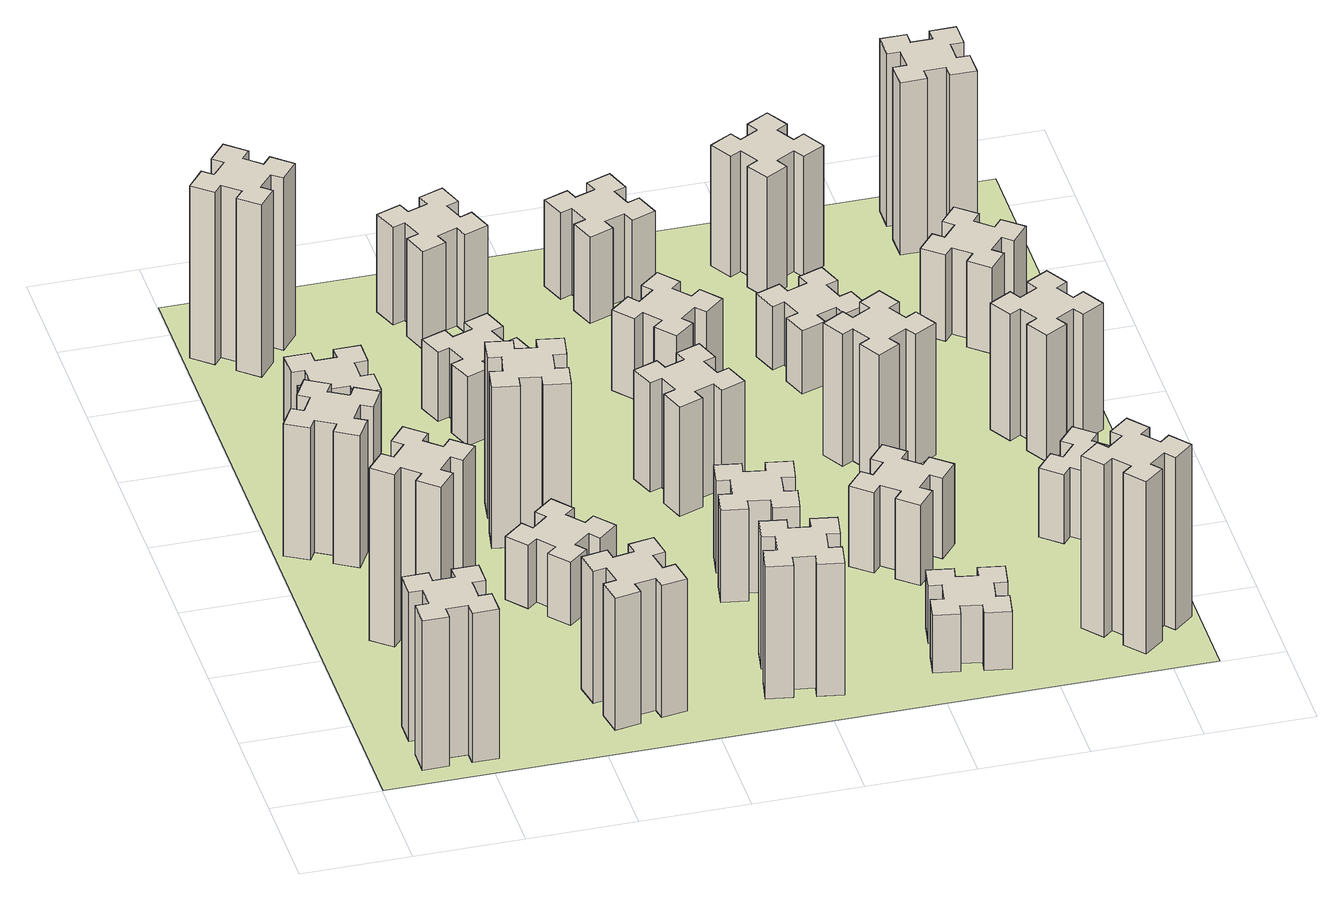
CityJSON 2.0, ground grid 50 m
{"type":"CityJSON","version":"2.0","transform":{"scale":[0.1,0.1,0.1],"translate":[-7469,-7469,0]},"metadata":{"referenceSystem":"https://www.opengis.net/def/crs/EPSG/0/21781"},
"CityObjects":{
"building1":{"type":"Building","attributes":{"class":"1000","function":"1000","usage":"1000","yearOfConstruction":2016,"roofType":"1000","measuredHeight":78,"storeysAboveGround":30,"storeysBelowGround":0},"geometry":[{"type":"Solid","lod":"1","boundaries":[[[[0,1,2,3,4,5,6,7,8,9,10,11,12,13,14,15,16,17,18,19]],[[17,16,20,21]],[[16,15,22,20]],[[15,14,23,22]],[[14,13,24,23]],[[13,12,25,24]],[[12,11,26,25]],[[11,10,27,26]],[[10,9,28,27]],[[9,8,29,28]],[[8,7,30,29]],[[7,6,31,30]],[[6,5,32,31]],[[5,4,33,32]],[[4,3,34,33]],[[3,2,35,34]],[[2,1,36,35]],[[1,0,37,36]],[[0,19,38,37]],[[19,18,39,38]],[[18,17,21,39]],[[24,25,26,27,28,29,30,31,32,33,34,35,36,37,38,39,21,20,22,23]]]]}]},
"building2":{"type":"Building","attributes":{"class":"1000","function":"1000","usage":"1000","yearOfConstruction":2016,"roofType":"1000","measuredHeight":90,"storeysAboveGround":30,"storeysBelowGround":0},"geometry":[{"type":"Solid","lod":"1","boundaries":[[[[40,41,42,43,44,45,46,47,48,49,50,51,52,53,54,55,56,57,58,59]],[[57,56,60,61]],[[56,55,62,60]],[[55,54,63,62]],[[54,53,64,63]],[[53,52,65,64]],[[52,51,66,65]],[[51,50,67,66]],[[50,49,68,67]],[[49,48,69,68]],[[48,47,70,69]],[[47,46,71,70]],[[46,45,72,71]],[[45,44,73,72]],[[44,43,74,73]],[[43,42,75,74]],[[42,41,76,75]],[[41,40,77,76]],[[40,59,78,77]],[[59,58,79,78]],[[58,57,61,79]],[[64,65,66,67,68,69,70,71,72,73,74,75,76,77,78,79,61,60,62,63]]]]}]},
"building3":{"type":"Building","attributes":{"class":"1000","function":"1000","usage":"1000","yearOfConstruction":2016,"roofType":"1000","measuredHeight":69,"storeysAboveGround":30,"storeysBelowGround":0},"geometry":[{"type":"Solid","lod":"1","boundaries":[[[[80,81,82,83,84,85,86,87,88,89,90,91,92,93,94,95,96,97,98,99]],[[97,96,100,101]],[[96,95,102,100]],[[95,94,103,102]],[[94,93,104,103]],[[93,92,105,104]],[[92,91,106,105]],[[91,90,107,106]],[[90,89,108,107]],[[89,88,109,108]],[[88,87,110,109]],[[87,86,111,110]],[[86,85,112,111]],[[85,84,113,112]],[[84,83,114,113]],[[83,82,115,114]],[[82,81,116,115]],[[81,80,117,116]],[[80,99,118,117]],[[99,98,119,118]],[[98,97,101,119]],[[104,105,106,107,108,109,110,111,112,113,114,115,116,117,118,119,101,100,102,103]]]]}]},
"building4":{"type":"Building","attributes":{"class":"1000","function":"1000","usage":"1000","yearOfConstruction":2016,"roofType":"1000","measuredHeight":33,"storeysAboveGround":30,"storeysBelowGround":0},"geometry":[{"type":"Solid","lod":"1","boundaries":[[[[120,121,122,123,124,125,126,127,128,129,130,131,132,133,134,135,136,137,138,139]],[[137,136,140,141]],[[136,135,142,140]],[[135,134,143,142]],[[134,133,144,143]],[[133,132,145,144]],[[132,131,146,145]],[[131,130,147,146]],[[130,129,148,147]],[[129,128,149,148]],[[128,127,150,149]],[[127,126,151,150]],[[126,125,152,151]],[[125,124,153,152]],[[124,123,154,153]],[[123,122,155,154]],[[122,121,156,155]],[[121,120,157,156]],[[120,139,158,157]],[[139,138,159,158]],[[138,137,141,159]],[[144,145,146,147,148,149,150,151,152,153,154,155,156,157,158,159,141,140,142,143]]]]}]},
"building5":{"type":"Building","attributes":{"class":"1000","function":"1000","usage":"1000","yearOfConstruction":2016,"roofType":"1000","measuredHeight":90,"storeysAboveGround":30,"storeysBelowGround":0},"geometry":[{"type":"Solid","lod":"1","boundaries":[[[[160,161,162,163,164,165,166,167,168,169,170,171,172,173,174,175,176,177,178,179]],[[177,176,180,181]],[[176,175,182,180]],[[175,174,183,182]],[[174,173,184,183]],[[173,172,185,184]],[[172,171,186,185]],[[171,170,187,186]],[[170,169,188,187]],[[169,168,189,188]],[[168,167,190,189]],[[167,166,191,190]],[[166,165,192,191]],[[165,164,193,192]],[[164,163,194,193]],[[163,162,195,194]],[[162,161,196,195]],[[161,160,197,196]],[[160,179,198,197]],[[179,178,199,198]],[[178,177,181,199]],[[184,185,186,187,188,189,190,191,192,193,194,195,196,197,198,199,181,180,182,183]]]]}]},
"building6":{"type":"Building","attributes":{"class":"1000","function":"1000","usage":"1000","yearOfConstruction":2016,"roofType":"1000","measuredHeight":69,"storeysAboveGround":30,"storeysBelowGround":0},"geometry":[{"type":"Solid","lod":"1","boundaries":[[[[200,201,202,203,204,205,206,207,208,209,210,211,212,213,214,215,216,217,218,219]],[[217,216,220,221]],[[216,215,222,220]],[[215,214,223,222]],[[214,213,224,223]],[[213,212,225,224]],[[212,211,226,225]],[[211,210,227,226]],[[210,209,228,227]],[[209,208,229,228]],[[208,207,230,229]],[[207,206,231,230]],[[206,205,232,231]],[[205,204,233,232]],[[204,203,234,233]],[[203,202,235,234]],[[202,201,236,235]],[[201,200,237,236]],[[200,219,238,237]],[[219,218,239,238]],[[218,217,221,239]],[[224,225,226,227,228,229,230,231,232,233,234,235,236,237,238,239,221,220,222,223]]]]}]},
"building7":{"type":"Building","attributes":{"class":"1000","function":"1000","usage":"1000","yearOfConstruction":2016,"roofType":"1000","measuredHeight":33,"storeysAboveGround":30,"storeysBelowGround":0},"geometry":[{"type":"Solid","lod":"1","boundaries":[[[[240,241,242,243,244,245,246,247,248,249,250,251,252,253,254,255,256,257,258,259]],[[257,256,260,261]],[[256,255,262,260]],[[255,254,263,262]],[[254,253,264,263]],[[253,252,265,264]],[[252,251,266,265]],[[251,250,267,266]],[[250,249,268,267]],[[249,248,269,268]],[[248,247,270,269]],[[247,246,271,270]],[[246,245,272,271]],[[245,244,273,272]],[[244,243,274,273]],[[243,242,275,274]],[[242,241,276,275]],[[241,240,277,276]],[[240,259,278,277]],[[259,258,279,278]],[[258,257,261,279]],[[264,265,266,267,268,269,270,271,272,273,274,275,276,277,278,279,261,260,262,263]]]]}]},
"building8":{"type":"Building","attributes":{"class":"1000","function":"1000","usage":"1000","yearOfConstruction":2016,"roofType":"1000","measuredHeight":84,"storeysAboveGround":30,"storeysBelowGround":0},"geometry":[{"type":"Solid","lod":"1","boundaries":[[[[280,281,282,283,284,285,286,287,288,289,290,291,292,293,294,295,296,297,298,299]],[[297,296,300,301]],[[296,295,302,300]],[[295,294,303,302]],[[294,293,304,303]],[[293,292,305,304]],[[292,291,306,305]],[[291,290,307,306]],[[290,289,308,307]],[[289,288,309,308]],[[288,287,310,309]],[[287,286,311,310]],[[286,285,312,311]],[[285,284,313,312]],[[284,283,314,313]],[[283,282,315,314]],[[282,281,316,315]],[[281,280,317,316]],[[280,299,318,317]],[[299,298,319,318]],[[298,297,301,319]],[[304,305,306,307,308,309,310,311,312,313,314,315,316,317,318,319,301,300,302,303]]]]}]},
"building9":{"type":"Building","attributes":{"class":"1000","function":"1000","usage":"1000","yearOfConstruction":2016,"roofType":"1000","measuredHeight":36,"storeysAboveGround":30,"storeysBelowGround":0},"geometry":[{"type":"Solid","lod":"1","boundaries":[[[[320,321,322,323,324,325,326,327,328,329,330,331,332,333,334,335,336,337,338,339]],[[337,336,340,341]],[[336,335,342,340]],[[335,334,343,342]],[[334,333,344,343]],[[333,332,345,344]],[[332,331,346,345]],[[331,330,347,346]],[[330,329,348,347]],[[329,328,349,348]],[[328,327,350,349]],[[327,326,351,350]],[[326,325,352,351]],[[325,324,353,352]],[[324,323,354,353]],[[323,322,355,354]],[[322,321,356,355]],[[321,320,357,356]],[[320,339,358,357]],[[339,338,359,358]],[[338,337,341,359]],[[344,345,346,347,348,349,350,351,352,353,354,355,356,357,358,359,341,340,342,343]]]]}]},
"building10":{"type":"Building","attributes":{"class":"1000","function":"1000","usage":"1000","yearOfConstruction":2016,"roofType":"1000","measuredHeight":69,"storeysAboveGround":30,"storeysBelowGround":0},"geometry":[{"type":"Solid","lod":"1","boundaries":[[[[360,361,362,363,364,365,366,367,368,369,370,371,372,373,374,375,376,377,378,379]],[[377,376,380,381]],[[376,375,382,380]],[[375,374,383,382]],[[374,373,384,383]],[[373,372,385,384]],[[372,371,386,385]],[[371,370,387,386]],[[370,369,388,387]],[[369,368,389,388]],[[368,367,390,389]],[[367,366,391,390]],[[366,365,392,391]],[[365,364,393,392]],[[364,363,394,393]],[[363,362,395,394]],[[362,361,396,395]],[[361,360,397,396]],[[360,379,398,397]],[[379,378,399,398]],[[378,377,381,399]],[[384,385,386,387,388,389,390,391,392,393,394,395,396,397,398,399,381,380,382,383]]]]}]},
"building11":{"type":"Building","attributes":{"class":"1000","function":"1000","usage":"1000","yearOfConstruction":2016,"roofType":"1000","measuredHeight":51,"storeysAboveGround":30,"storeysBelowGround":0},"geometry":[{"type":"Solid","lod":"1","boundaries":[[[[400,401,402,403,404,405,406,407,408,409,410,411,412,413,414,415,416,417,418,419]],[[417,416,420,421]],[[416,415,422,420]],[[415,414,423,422]],[[414,413,424,423]],[[413,412,425,424]],[[412,411,426,425]],[[411,410,427,426]],[[410,409,428,427]],[[409,408,429,428]],[[408,407,430,429]],[[407,406,431,430]],[[406,405,432,431]],[[405,404,433,432]],[[404,403,434,433]],[[403,402,435,434]],[[402,401,436,435]],[[401,400,437,436]],[[400,419,438,437]],[[419,418,439,438]],[[418,417,421,439]],[[424,425,426,427,428,429,430,431,432,433,434,435,436,437,438,439,421,420,422,423]]]]}]},
"building12":{"type":"Building","attributes":{"class":"1000","function":"1000","usage":"1000","yearOfConstruction":2016,"roofType":"1000","measuredHeight":48,"storeysAboveGround":30,"storeysBelowGround":0},"geometry":[{"type":"Solid","lod":"1","boundaries":[[[[440,441,442,443,444,445,446,447,448,449,450,451,452,453,454,455,456,457,458,459]],[[457,456,460,461]],[[456,455,462,460]],[[455,454,463,462]],[[454,453,464,463]],[[453,452,465,464]],[[452,451,466,465]],[[451,450,467,466]],[[450,449,468,467]],[[449,448,469,468]],[[448,447,470,469]],[[447,446,471,470]],[[446,445,472,471]],[[445,444,473,472]],[[444,443,474,473]],[[443,442,475,474]],[[442,441,476,475]],[[441,440,477,476]],[[440,459,478,477]],[[459,458,479,478]],[[458,457,461,479]],[[464,465,466,467,468,469,470,471,472,473,474,475,476,477,478,479,461,460,462,463]]]]}]},
"building13":{"type":"Building","attributes":{"class":"1000","function":"1000","usage":"1000","yearOfConstruction":2016,"roofType":"1000","measuredHeight":57,"storeysAboveGround":30,"storeysBelowGround":0},"geometry":[{"type":"Solid","lod":"1","boundaries":[[[[480,481,482,483,484,485,486,487,488,489,490,491,492,493,494,495,496,497,498,499]],[[497,496,500,501]],[[496,495,502,500]],[[495,494,503,502]],[[494,493,504,503]],[[493,492,505,504]],[[492,491,506,505]],[[491,490,507,506]],[[490,489,508,507]],[[489,488,509,508]],[[488,487,510,509]],[[487,486,511,510]],[[486,485,512,511]],[[485,484,513,512]],[[484,483,514,513]],[[483,482,515,514]],[[482,481,516,515]],[[481,480,517,516]],[[480,499,518,517]],[[499,498,519,518]],[[498,497,501,519]],[[504,505,506,507,508,509,510,511,512,513,514,515,516,517,518,519,501,500,502,503]]]]}]},
"building14":{"type":"Building","attributes":{"class":"1000","function":"1000","usage":"1000","yearOfConstruction":2016,"roofType":"1000","measuredHeight":42,"storeysAboveGround":30,"storeysBelowGround":0},"geometry":[{"type":"Solid","lod":"1","boundaries":[[[[520,521,522,523,524,525,526,527,528,529,530,531,532,533,534,535,536,537,538,539]],[[537,536,540,541]],[[536,535,542,540]],[[535,534,543,542]],[[534,533,544,543]],[[533,532,545,544]],[[532,531,546,545]],[[531,530,547,546]],[[530,529,548,547]],[[529,528,549,548]],[[528,527,550,549]],[[527,526,551,550]],[[526,525,552,551]],[[525,524,553,552]],[[524,523,554,553]],[[523,522,555,554]],[[522,521,556,555]],[[521,520,557,556]],[[520,539,558,557]],[[539,538,559,558]],[[538,537,541,559]],[[544,545,546,547,548,549,550,551,552,553,554,555,556,557,558,559,541,540,542,543]]]]}]},
"building15":{"type":"Building","attributes":{"class":"1000","function":"1000","usage":"1000","yearOfConstruction":2016,"roofType":"1000","measuredHeight":30,"storeysAboveGround":30,"storeysBelowGround":0},"geometry":[{"type":"Solid","lod":"1","boundaries":[[[[560,561,562,563,564,565,566,567,568,569,570,571,572,573,574,575,576,577,578,579]],[[577,576,580,581]],[[576,575,582,580]],[[575,574,583,582]],[[574,573,584,583]],[[573,572,585,584]],[[572,571,586,585]],[[571,570,587,586]],[[570,569,588,587]],[[569,568,589,588]],[[568,567,590,589]],[[567,566,591,590]],[[566,565,592,591]],[[565,564,593,592]],[[564,563,594,593]],[[563,562,595,594]],[[562,561,596,595]],[[561,560,597,596]],[[560,579,598,597]],[[579,578,599,598]],[[578,577,581,599]],[[584,585,586,587,588,589,590,591,592,593,594,595,596,597,598,599,581,580,582,583]]]]}]},
"building16":{"type":"Building","attributes":{"class":"1000","function":"1000","usage":"1000","yearOfConstruction":2016,"roofType":"1000","measuredHeight":45,"storeysAboveGround":30,"storeysBelowGround":0},"geometry":[{"type":"Solid","lod":"1","boundaries":[[[[600,601,602,603,604,605,606,607,608,609,610,611,612,613,614,615,616,617,618,619]],[[617,616,620,621]],[[616,615,622,620]],[[615,614,623,622]],[[614,613,624,623]],[[613,612,625,624]],[[612,611,626,625]],[[611,610,627,626]],[[610,609,628,627]],[[609,608,629,628]],[[608,607,630,629]],[[607,606,631,630]],[[606,605,632,631]],[[605,604,633,632]],[[604,603,634,633]],[[603,602,635,634]],[[602,601,636,635]],[[601,600,637,636]],[[600,619,638,637]],[[619,618,639,638]],[[618,617,621,639]],[[624,625,626,627,628,629,630,631,632,633,634,635,636,637,638,639,621,620,622,623]]]]}]},
"building17":{"type":"Building","attributes":{"class":"1000","function":"1000","usage":"1000","yearOfConstruction":2016,"roofType":"1000","measuredHeight":42,"storeysAboveGround":30,"storeysBelowGround":0},"geometry":[{"type":"Solid","lod":"1","boundaries":[[[[640,641,642,643,644,645,646,647,648,649,650,651,652,653,654,655,656,657,658,659]],[[657,656,660,661]],[[656,655,662,660]],[[655,654,663,662]],[[654,653,664,663]],[[653,652,665,664]],[[652,651,666,665]],[[651,650,667,666]],[[650,649,668,667]],[[649,648,669,668]],[[648,647,670,669]],[[647,646,671,670]],[[646,645,672,671]],[[645,644,673,672]],[[644,643,674,673]],[[643,642,675,674]],[[642,641,676,675]],[[641,640,677,676]],[[640,659,678,677]],[[659,658,679,678]],[[658,657,661,679]],[[664,665,666,667,668,669,670,671,672,673,674,675,676,677,678,679,661,660,662,663]]]]}]},
"building18":{"type":"Building","attributes":{"class":"1000","function":"1000","usage":"1000","yearOfConstruction":2016,"roofType":"1000","measuredHeight":69,"storeysAboveGround":30,"storeysBelowGround":0},"geometry":[{"type":"Solid","lod":"1","boundaries":[[[[680,681,682,683,684,685,686,687,688,689,690,691,692,693,694,695,696,697,698,699]],[[697,696,700,701]],[[696,695,702,700]],[[695,694,703,702]],[[694,693,704,703]],[[693,692,705,704]],[[692,691,706,705]],[[691,690,707,706]],[[690,689,708,707]],[[689,688,709,708]],[[688,687,710,709]],[[687,686,711,710]],[[686,685,712,711]],[[685,684,713,712]],[[684,683,714,713]],[[683,682,715,714]],[[682,681,716,715]],[[681,680,717,716]],[[680,699,718,717]],[[699,698,719,718]],[[698,697,701,719]],[[704,705,706,707,708,709,710,711,712,713,714,715,716,717,718,719,701,700,702,703]]]]}]},
"building19":{"type":"Building","attributes":{"class":"1000","function":"1000","usage":"1000","yearOfConstruction":2016,"roofType":"1000","measuredHeight":33,"storeysAboveGround":30,"storeysBelowGround":0},"geometry":[{"type":"Solid","lod":"1","boundaries":[[[[720,721,722,723,724,725,726,727,728,729,730,731,732,733,734,735,736,737,738,739]],[[737,736,740,741]],[[736,735,742,740]],[[735,734,743,742]],[[734,733,744,743]],[[733,732,745,744]],[[732,731,746,745]],[[731,730,747,746]],[[730,729,748,747]],[[729,728,749,748]],[[728,727,750,749]],[[727,726,751,750]],[[726,725,752,751]],[[725,724,753,752]],[[724,723,754,753]],[[723,722,755,754]],[[722,721,756,755]],[[721,720,757,756]],[[720,739,758,757]],[[739,738,759,758]],[[738,737,741,759]],[[744,745,746,747,748,749,750,751,752,753,754,755,756,757,758,759,741,740,742,743]]]]}]},
"building20":{"type":"Building","attributes":{"class":"1000","function":"1000","usage":"1000","yearOfConstruction":2016,"roofType":"1000","measuredHeight":90,"storeysAboveGround":30,"storeysBelowGround":0},"geometry":[{"type":"Solid","lod":"1","boundaries":[[[[760,761,762,763,764,765,766,767,768,769,770,771,772,773,774,775,776,777,778,779]],[[777,776,780,781]],[[776,775,782,780]],[[775,774,783,782]],[[774,773,784,783]],[[773,772,785,784]],[[772,771,786,785]],[[771,770,787,786]],[[770,769,788,787]],[[769,768,789,788]],[[768,767,790,789]],[[767,766,791,790]],[[766,765,792,791]],[[765,764,793,792]],[[764,763,794,793]],[[763,762,795,794]],[[762,761,796,795]],[[761,760,797,796]],[[760,779,798,797]],[[779,778,799,798]],[[778,777,781,799]],[[784,785,786,787,788,789,790,791,792,793,794,795,796,797,798,799,781,780,782,783]]]]}]},
"building21":{"type":"Building","attributes":{"class":"1000","function":"1000","usage":"1000","yearOfConstruction":2016,"roofType":"1000","measuredHeight":63,"storeysAboveGround":30,"storeysBelowGround":0},"geometry":[{"type":"Solid","lod":"1","boundaries":[[[[800,801,802,803,804,805,806,807,808,809,810,811,812,813,814,815,816,817,818,819]],[[817,816,820,821]],[[816,815,822,820]],[[815,814,823,822]],[[814,813,824,823]],[[813,812,825,824]],[[812,811,826,825]],[[811,810,827,826]],[[810,809,828,827]],[[809,808,829,828]],[[808,807,830,829]],[[807,806,831,830]],[[806,805,832,831]],[[805,804,833,832]],[[804,803,834,833]],[[803,802,835,834]],[[802,801,836,835]],[[801,800,837,836]],[[800,819,838,837]],[[819,818,839,838]],[[818,817,821,839]],[[824,825,826,827,828,829,830,831,832,833,834,835,836,837,838,839,821,820,822,823]]]]}]},
"building22":{"type":"Building","attributes":{"class":"1000","function":"1000","usage":"1000","yearOfConstruction":2016,"roofType":"1000","measuredHeight":36,"storeysAboveGround":30,"storeysBelowGround":0},"geometry":[{"type":"Solid","lod":"1","boundaries":[[[[840,841,842,843,844,845,846,847,848,849,850,851,852,853,854,855,856,857,858,859]],[[857,856,860,861]],[[856,855,862,860]],[[855,854,863,862]],[[854,853,864,863]],[[853,852,865,864]],[[852,851,866,865]],[[851,850,867,866]],[[850,849,868,867]],[[849,848,869,868]],[[848,847,870,869]],[[847,846,871,870]],[[846,845,872,871]],[[845,844,873,872]],[[844,843,874,873]],[[843,842,875,874]],[[842,841,876,875]],[[841,840,877,876]],[[840,859,878,877]],[[859,858,879,878]],[[858,857,861,879]],[[864,865,866,867,868,869,870,871,872,873,874,875,876,877,878,879,861,860,862,863]]]]}]},
"building23":{"type":"Building","attributes":{"class":"1000","function":"1000","usage":"1000","yearOfConstruction":2016,"roofType":"1000","measuredHeight":66,"storeysAboveGround":30,"storeysBelowGround":0},"geometry":[{"type":"Solid","lod":"1","boundaries":[[[[880,881,882,883,884,885,886,887,888,889,890,891,892,893,894,895,896,897,898,899]],[[897,896,900,901]],[[896,895,902,900]],[[895,894,903,902]],[[894,893,904,903]],[[893,892,905,904]],[[892,891,906,905]],[[891,890,907,906]],[[890,889,908,907]],[[889,888,909,908]],[[888,887,910,909]],[[887,886,911,910]],[[886,885,912,911]],[[885,884,913,912]],[[884,883,914,913]],[[883,882,915,914]],[[882,881,916,915]],[[881,880,917,916]],[[880,899,918,917]],[[899,898,919,918]],[[898,897,901,919]],[[904,905,906,907,908,909,910,911,912,913,914,915,916,917,918,919,901,900,902,903]]]]}]},
"building24":{"type":"Building","attributes":{"class":"1000","function":"1000","usage":"1000","yearOfConstruction":2016,"roofType":"1000","measuredHeight":45,"storeysAboveGround":30,"storeysBelowGround":0},"geometry":[{"type":"Solid","lod":"1","boundaries":[[[[920,921,922,923,924,925,926,927,928,929,930,931,932,933,934,935,936,937,938,939]],[[937,936,940,941]],[[936,935,942,940]],[[935,934,943,942]],[[934,933,944,943]],[[933,932,945,944]],[[932,931,946,945]],[[931,930,947,946]],[[930,929,948,947]],[[929,928,949,948]],[[928,927,950,949]],[[927,926,951,950]],[[926,925,952,951]],[[925,924,953,952]],[[924,923,954,953]],[[923,922,955,954]],[[922,921,956,955]],[[921,920,957,956]],[[920,939,958,957]],[[939,938,959,958]],[[938,937,941,959]],[[944,945,946,947,948,949,950,951,952,953,954,955,956,957,958,959,941,940,942,943]]]]}]},
"building25":{"type":"Building","attributes":{"class":"1000","function":"1000","usage":"1000","yearOfConstruction":2016,"roofType":"1000","measuredHeight":90,"storeysAboveGround":30,"storeysBelowGround":0},"geometry":[{"type":"Solid","lod":"1","boundaries":[[[[960,961,962,963,964,965,966,967,968,969,970,971,972,973,974,975,976,977,978,979]],[[977,976,980,981]],[[976,975,982,980]],[[975,974,983,982]],[[974,973,984,983]],[[973,972,985,984]],[[972,971,986,985]],[[971,970,987,986]],[[970,969,988,987]],[[969,968,989,988]],[[968,967,990,989]],[[967,966,991,990]],[[966,965,992,991]],[[965,964,993,992]],[[964,963,994,993]],[[963,962,995,994]],[[962,961,996,995]],[[961,960,997,996]],[[960,979,998,997]],[[979,978,999,998]],[[978,977,981,999]],[[984,985,986,987,988,989,990,991,992,993,994,995,996,997,998,999,981,980,982,983]]]]}]},
"landuse1":{"type":"LandUse","attributes":{"name":"plot1","function":"1010"},"geometry":[{"type":"MultiSurface","lod":"1","boundaries":[[[1000,1001,1002,1003]]]}]}
},
"vertices":[
[485,225,0],[485,325,0],[545,325,0],[545,445,0],[425,445,0],[425,385,0],[325,385,0],[325,445,0],[205,445,0],[205,325,0],[265,325,0],[265,225,0],[205,225,0],[205,105,0],[325,105,0],[325,165,0],[425,165,0],[425,105,0],[545,105,0],[545,225,0],[425,165,780],[425,105,780],[325,165,780],[325,105,780],[205,105,780],[205,225,780],[265,225,780],[265,325,780],[205,325,780],[205,445,780],[325,445,780],[325,385,780],[425,385,780],[425,445,780],[545,445,780],[545,325,780],[485,325,780],[485,225,780],[545,225,780],[545,105,780],
[584,1167,0],[508,1232,0],[546,1278,0],[454,1355,0],[377,1263,0],[423,1224,0],[359,1148,0],[313,1186,0],[236,1094,0],[328,1017,0],[366,1063,0],[443,999,0],[404,953,0],[496,876,0],[573,968,0],[527,1006,0],[592,1083,0],[638,1044,0],[715,1136,0],[623,1213,0],[592,1083,900],[638,1044,900],[527,1006,900],[573,968,900],[496,876,900],[404,953,900],[443,999,900],[366,1063,900],[328,1017,900],[236,1094,900],[313,1186,900],[359,1148,900],[423,1224,900],[377,1263,900],[454,1355,900],[546,1278,900],[508,1232,900],[584,1167,900],[623,1213,900],[715,1136,900],
[374,1926,0],[287,1976,0],[317,2028,0],[213,2088,0],[153,1984,0],[205,1954,0],[155,1867,0],[103,1897,0],[43,1793,0],[147,1733,0],[177,1785,0],[264,1735,0],[234,1683,0],[338,1623,0],[398,1727,0],[346,1757,0],[396,1844,0],[448,1814,0],[508,1918,0],[404,1978,0],[396,1844,690],[448,1814,690],[346,1757,690],[398,1727,690],[338,1623,690],[234,1683,690],[264,1735,690],[177,1785,690],[147,1733,690],[43,1793,690],[103,1897,690],[155,1867,690],[205,1954,690],[153,1984,690],[213,2088,690],[317,2028,690],[287,1976,690],[374,1926,690],[404,1978,690],[508,1918,690],
[585,2545,0],[585,2645,0],[645,2645,0],[645,2765,0],[525,2765,0],[525,2705,0],[425,2705,0],[425,2765,0],[305,2765,0],[305,2645,0],[365,2645,0],[365,2545,0],[305,2545,0],[305,2425,0],[425,2425,0],[425,2485,0],[525,2485,0],[525,2425,0],[645,2425,0],[645,2545,0],[525,2485,330],[525,2425,330],[425,2485,330],[425,2425,330],[305,2425,330],[305,2545,330],[365,2545,330],[365,2645,330],[305,2645,330],[305,2765,330],[425,2765,330],[425,2705,330],[525,2705,330],[525,2765,330],[645,2765,330],[645,2645,330],[585,2645,330],[585,2545,330],[645,2545,330],[645,2425,330],
[384,3387,0],[308,3452,0],[346,3498,0],[254,3575,0],[177,3483,0],[223,3444,0],[159,3368,0],[113,3406,0],[36,3314,0],[128,3237,0],[166,3283,0],[243,3219,0],[204,3173,0],[296,3096,0],[373,3188,0],[327,3226,0],[392,3303,0],[438,3264,0],[515,3356,0],[423,3433,0],[392,3303,900],[438,3264,900],[327,3226,900],[373,3188,900],[296,3096,900],[204,3173,900],[243,3219,900],[166,3283,900],[128,3237,900],[36,3314,900],[113,3406,900],[159,3368,900],[223,3444,900],[177,3483,900],[254,3575,900],[346,3498,900],[308,3452,900],[384,3387,900],[423,3433,900],[515,3356,900],
[1332,345,0],[1315,444,0],[1374,454,0],[1353,572,0],[1235,551,0],[1245,492,0],[1147,475,0],[1137,534,0],[1018,513,0],[1039,395,0],[1098,405,0],[1116,307,0],[1057,297,0],[1077,178,0],[1196,199,0],[1185,258,0],[1284,276,0],[1294,217,0],[1412,237,0],[1391,356,0],[1284,276,690],[1294,217,690],[1185,258,690],[1196,199,690],[1077,178,690],[1057,297,690],[1116,307,690],[1098,405,690],[1039,395,690],[1018,513,690],[1137,534,690],[1147,475,690],[1245,492,690],[1235,551,690],[1353,572,690],[1374,454,690],[1315,444,690],[1332,345,690],[1391,356,690],[1412,237,690],
[1083,1332,0],[1006,1267,0],[968,1313,0],[876,1236,0],[953,1144,0],[999,1183,0],[1063,1106,0],[1017,1068,0],[1094,976,0],[1186,1053,0],[1148,1099,0],[1224,1163,0],[1263,1117,0],[1355,1194,0],[1278,1286,0],[1232,1248,0],[1167,1324,0],[1213,1363,0],[1136,1455,0],[1044,1378,0],[1167,1324,330],[1213,1363,330],[1232,1248,330],[1278,1286,330],[1355,1194,330],[1263,1117,330],[1224,1163,330],[1148,1099,330],[1186,1053,330],[1094,976,330],[1017,1068,330],[1063,1106,330],[999,1183,330],[953,1144,330],[876,1236,330],[968,1313,330],[1006,1267,330],[1083,1332,330],[1044,1378,330],[1136,1455,330],
[1047,1656,0],[1145,1638,0],[1135,1579,0],[1253,1558,0],[1274,1677,0],[1215,1687,0],[1232,1785,0],[1291,1775,0],[1312,1893,0],[1194,1914,0],[1184,1855,0],[1085,1872,0],[1096,1931,0],[977,1952,0],[957,1834,0],[1016,1824,0],[998,1725,0],[939,1736,0],[918,1617,0],[1037,1597,0],[998,1725,840],[939,1736,840],[1016,1824,840],[957,1834,840],[977,1952,840],[1096,1931,840],[1085,1872,840],[1184,1855,840],[1194,1914,840],[1312,1893,840],[1291,1775,840],[1232,1785,840],[1215,1687,840],[1274,1677,840],[1253,1558,840],[1135,1579,840],[1145,1638,840],[1047,1656,840],[1037,1597,840],[918,1617,840],
[1106,2475,0],[1200,2509,0],[1220,2453,0],[1333,2494,0],[1292,2607,0],[1236,2586,0],[1202,2680,0],[1258,2700,0],[1217,2813,0],[1104,2772,0],[1125,2716,0],[1031,2682,0],[1010,2738,0],[897,2697,0],[939,2584,0],[995,2605,0],[1029,2511,0],[973,2490,0],[1014,2377,0],[1127,2419,0],[1029,2511,360],[973,2490,360],[995,2605,360],[939,2584,360],[897,2697,360],[1010,2738,360],[1031,2682,360],[1125,2716,360],[1104,2772,360],[1217,2813,360],[1258,2700,360],[1202,2680,360],[1236,2586,360],[1292,2607,360],[1333,2494,360],[1220,2453,360],[1200,2509,360],[1106,2475,360],[1127,2419,360],[1014,2377,360],
[2055,307,0],[2072,405,0],[2131,395,0],[2152,513,0],[2034,534,0],[2024,475,0],[1925,492,0],[1936,551,0],[1817,572,0],[1797,454,0],[1856,444,0],[1838,345,0],[1779,356,0],[1758,237,0],[1877,217,0],[1887,276,0],[1985,258,0],[1975,199,0],[2093,178,0],[2114,297,0],[1985,258,690],[1975,199,690],[1887,276,690],[1877,217,690],[1758,237,690],[1779,356,690],[1838,345,690],[1856,444,690],[1797,454,690],[1817,572,690],[1936,551,690],[1925,492,690],[2024,475,690],[2034,534,690],[2152,513,690],[2131,395,690],[2072,405,690],[2055,307,690],[2114,297,690],[2093,178,690],
[1125,3456,0],[1031,3422,0],[1010,3478,0],[897,3437,0],[939,3324,0],[995,3345,0],[1029,3251,0],[973,3230,0],[1014,3117,0],[1127,3159,0],[1106,3215,0],[1200,3249,0],[1220,3193,0],[1333,3234,0],[1292,3347,0],[1236,3326,0],[1202,3420,0],[1258,3440,0],[1217,3553,0],[1104,3512,0],[1202,3420,510],[1258,3440,510],[1236,3326,510],[1292,3347,510],[1333,3234,510],[1220,3193,510],[1200,3249,510],[1106,3215,510],[1127,3159,510],[1014,3117,510],[973,3230,510],[1029,3251,510],[995,3345,510],[939,3324,510],[897,3437,510],[1010,3478,510],[1031,3422,510],[1125,3456,510],[1104,3512,510],[1217,3553,510],
[2055,1047,0],[2072,1145,0],[2131,1135,0],[2152,1253,0],[2034,1274,0],[2024,1215,0],[1925,1232,0],[1936,1291,0],[1817,1312,0],[1797,1194,0],[1856,1184,0],[1838,1085,0],[1779,1096,0],[1758,977,0],[1877,957,0],[1887,1016,0],[1985,998,0],[1975,939,0],[2093,918,0],[2114,1037,0],[1985,998,480],[1975,939,480],[1887,1016,480],[1877,957,480],[1758,977,480],[1779,1096,480],[1838,1085,480],[1856,1184,480],[1797,1194,480],[1817,1312,480],[1936,1291,480],[1925,1232,480],[2024,1215,480],[2034,1274,480],[2152,1253,480],[2131,1135,480],[2072,1145,480],[2055,1047,480],[2114,1037,480],[2093,918,480],
[1846,1735,0],[1940,1769,0],[1960,1713,0],[2073,1754,0],[2032,1867,0],[1976,1846,0],[1942,1940,0],[1998,1960,0],[1957,2073,0],[1844,2032,0],[1865,1976,0],[1771,1942,0],[1750,1998,0],[1637,1957,0],[1679,1844,0],[1735,1865,0],[1769,1771,0],[1713,1750,0],[1754,1637,0],[1867,1679,0],[1769,1771,570],[1713,1750,570],[1735,1865,570],[1679,1844,570],[1637,1957,570],[1750,1998,570],[1771,1942,570],[1865,1976,570],[1844,2032,570],[1957,2073,570],[1998,1960,570],[1942,1940,570],[1976,1846,570],[2032,1867,570],[2073,1754,570],[1960,1713,570],[1940,1769,570],[1846,1735,570],[1867,1679,570],[1754,1637,570],
[1988,2479,0],[2064,2543,0],[2103,2497,0],[2195,2574,0],[2118,2666,0],[2072,2628,0],[2007,2704,0],[2053,2743,0],[1976,2835,0],[1884,2758,0],[1923,2712,0],[1846,2647,0],[1808,2693,0],[1716,2616,0],[1793,2524,0],[1839,2563,0],[1903,2486,0],[1857,2448,0],[1934,2356,0],[2026,2433,0],[1903,2486,420],[1857,2448,420],[1839,2563,420],[1793,2524,420],[1716,2616,420],[1808,2693,420],[1846,2647,420],[1923,2712,420],[1884,2758,420],[1976,2835,420],[2053,2743,420],[2007,2704,420],[2072,2628,420],[2118,2666,420],[2195,2574,420],[2103,2497,420],[2064,2543,420],[1988,2479,420],[2026,2433,420],[1934,2356,420],
[2596,444,0],[2578,345,0],[2519,356,0],[2498,237,0],[2617,217,0],[2627,276,0],[2725,258,0],[2715,199,0],[2833,178,0],[2854,297,0],[2795,307,0],[2812,405,0],[2871,395,0],[2892,513,0],[2774,534,0],[2764,475,0],[2665,492,0],[2676,551,0],[2557,572,0],[2537,454,0],[2665,492,300],[2676,551,300],[2764,475,300],[2774,534,300],[2892,513,300],[2871,395,300],[2812,405,300],[2795,307,300],[2854,297,300],[2833,178,300],[2715,199,300],[2725,258,300],[2627,276,300],[2617,217,300],[2498,237,300],[2519,356,300],[2578,345,300],[2596,444,300],[2537,454,300],[2557,572,300],
[1865,3456,0],[1771,3422,0],[1750,3478,0],[1637,3437,0],[1679,3324,0],[1735,3345,0],[1769,3251,0],[1713,3230,0],[1754,3117,0],[1867,3159,0],[1846,3215,0],[1940,3249,0],[1960,3193,0],[2073,3234,0],[2032,3347,0],[1976,3326,0],[1942,3420,0],[1998,3440,0],[1957,3553,0],[1844,3512,0],[1942,3420,450],[1998,3440,450],[1976,3326,450],[2032,3347,450],[2073,3234,450],[1960,3193,450],[1940,3249,450],[1846,3215,450],[1867,3159,450],[1754,3117,450],[1713,3230,450],[1769,3251,450],[1735,3345,450],[1679,3324,450],[1637,3437,450],[1750,3478,450],[1771,3422,450],[1865,3456,450],[1844,3512,450],[1957,3553,450],
[2647,1006,0],[2712,1083,0],[2758,1044,0],[2835,1136,0],[2743,1213,0],[2704,1167,0],[2628,1232,0],[2666,1278,0],[2574,1355,0],[2497,1263,0],[2543,1224,0],[2479,1148,0],[2433,1186,0],[2356,1094,0],[2448,1017,0],[2486,1063,0],[2563,999,0],[2524,953,0],[2616,876,0],[2693,968,0],[2563,999,420],[2524,953,420],[2486,1063,420],[2448,1017,420],[2356,1094,420],[2433,1186,420],[2479,1148,420],[2543,1224,420],[2497,1263,420],[2574,1355,420],[2666,1278,420],[2628,1232,420],[2704,1167,420],[2743,1213,420],[2835,1136,420],[2758,1044,420],[2712,1083,420],[2647,1006,420],[2693,968,420],[2616,876,420],
[2575,1844,0],[2625,1757,0],[2573,1727,0],[2633,1623,0],[2737,1683,0],[2707,1735,0],[2794,1785,0],[2824,1733,0],[2928,1793,0],[2868,1897,0],[2816,1867,0],[2766,1954,0],[2818,1984,0],[2758,2088,0],[2654,2028,0],[2684,1976,0],[2597,1926,0],[2567,1978,0],[2463,1918,0],[2523,1814,0],[2597,1926,690],[2567,1978,690],[2684,1976,690],[2654,2028,690],[2758,2088,690],[2818,1984,690],[2766,1954,690],[2816,1867,690],[2868,1897,690],[2928,1793,690],[2824,1733,690],[2794,1785,690],[2707,1735,690],[2737,1683,690],[2633,1623,690],[2573,1727,690],[2625,1757,690],[2575,1844,690],[2523,1814,690],[2463,1918,690],
[2586,2475,0],[2680,2509,0],[2700,2453,0],[2813,2494,0],[2772,2607,0],[2716,2586,0],[2682,2680,0],[2738,2700,0],[2697,2813,0],[2584,2772,0],[2605,2716,0],[2511,2682,0],[2490,2738,0],[2377,2697,0],[2419,2584,0],[2475,2605,0],[2509,2511,0],[2453,2490,0],[2494,2377,0],[2607,2419,0],[2509,2511,330],[2453,2490,330],[2475,2605,330],[2419,2584,330],[2377,2697,330],[2490,2738,330],[2511,2682,330],[2605,2716,330],[2584,2772,330],[2697,2813,330],[2738,2700,330],[2682,2680,330],[2716,2586,330],[2772,2607,330],[2813,2494,330],[2700,2453,330],[2680,2509,330],[2586,2475,330],[2607,2419,330],[2494,2377,330],
[3468,259,0],[3544,323,0],[3583,277,0],[3675,354,0],[3598,446,0],[3552,408,0],[3487,484,0],[3533,523,0],[3456,615,0],[3364,538,0],[3403,492,0],[3326,427,0],[3288,473,0],[3196,396,0],[3273,304,0],[3319,343,0],[3383,266,0],[3337,228,0],[3414,136,0],[3506,213,0],[3383,266,900],[3337,228,900],[3319,343,900],[3273,304,900],[3196,396,900],[3288,473,900],[3326,427,900],[3403,492,900],[3364,538,900],[3456,615,900],[3533,523,900],[3487,484,900],[3552,408,900],[3598,446,900],[3675,354,900],[3583,277,900],[3544,323,900],[3468,259,900],[3506,213,900],[3414,136,900],
[2716,3347,0],[2666,3434,0],[2718,3464,0],[2658,3568,0],[2554,3508,0],[2584,3456,0],[2497,3406,0],[2467,3458,0],[2363,3398,0],[2423,3294,0],[2475,3324,0],[2525,3237,0],[2473,3207,0],[2533,3103,0],[2637,3163,0],[2607,3215,0],[2694,3265,0],[2724,3213,0],[2828,3273,0],[2768,3377,0],[2694,3265,630],[2724,3213,630],[2607,3215,630],[2637,3163,630],[2533,3103,630],[2473,3207,630],[2525,3237,630],[2475,3324,630],[2423,3294,630],[2363,3398,630],[2467,3458,630],[2497,3406,630],[2584,3456,630],[2554,3508,630],[2658,3568,630],[2718,3464,630],[2666,3434,630],[2716,3347,630],[2768,3377,630],[2828,3273,630],
[3487,1006,0],[3552,1083,0],[3598,1044,0],[3675,1136,0],[3583,1213,0],[3544,1167,0],[3468,1232,0],[3506,1278,0],[3414,1355,0],[3337,1263,0],[3383,1224,0],[3319,1148,0],[3273,1186,0],[3196,1094,0],[3288,1017,0],[3326,1063,0],[3403,999,0],[3364,953,0],[3456,876,0],[3533,968,0],[3403,999,360],[3364,953,360],[3326,1063,360],[3288,1017,360],[3196,1094,360],[3273,1186,360],[3319,1148,360],[3383,1224,360],[3337,1263,360],[3414,1355,360],[3506,1278,360],[3468,1232,360],[3544,1167,360],[3583,1213,360],[3675,1136,360],[3598,1044,360],[3552,1083,360],[3487,1006,360],[3533,968,360],[3456,876,360],
[3556,1867,0],[3506,1954,0],[3558,1984,0],[3498,2088,0],[3394,2028,0],[3424,1976,0],[3337,1926,0],[3307,1978,0],[3203,1918,0],[3263,1814,0],[3315,1844,0],[3365,1757,0],[3313,1727,0],[3373,1623,0],[3477,1683,0],[3447,1735,0],[3534,1785,0],[3564,1733,0],[3668,1793,0],[3608,1897,0],[3534,1785,660],[3564,1733,660],[3447,1735,660],[3477,1683,660],[3373,1623,660],[3313,1727,660],[3365,1757,660],[3315,1844,660],[3263,1814,660],[3203,1918,660],[3307,1978,660],[3337,1926,660],[3424,1976,660],[3394,2028,660],[3498,2088,660],[3558,1984,660],[3506,1954,660],[3556,1867,660],[3608,1897,660],[3668,1793,660],
[3444,2747,0],[3368,2812,0],[3406,2858,0],[3314,2935,0],[3237,2843,0],[3283,2804,0],[3219,2728,0],[3173,2766,0],[3096,2674,0],[3188,2597,0],[3226,2643,0],[3303,2579,0],[3264,2533,0],[3356,2456,0],[3433,2548,0],[3387,2586,0],[3452,2663,0],[3498,2624,0],[3575,2716,0],[3483,2793,0],[3452,2663,450],[3498,2624,450],[3387,2586,450],[3433,2548,450],[3356,2456,450],[3264,2533,450],[3303,2579,450],[3226,2643,450],[3188,2597,450],[3096,2674,450],[3173,2766,450],[3219,2728,450],[3283,2804,450],[3237,2843,450],[3314,2935,450],[3406,2858,450],[3368,2812,450],[3444,2747,450],[3483,2793,450],[3575,2716,450],
[3285,3325,0],[3385,3325,0],[3385,3265,0],[3505,3265,0],[3505,3385,0],[3445,3385,0],[3445,3485,0],[3505,3485,0],[3505,3605,0],[3385,3605,0],[3385,3545,0],[3285,3545,0],[3285,3605,0],[3165,3605,0],[3165,3485,0],[3225,3485,0],[3225,3385,0],[3165,3385,0],[3165,3265,0],[3285,3265,0],[3225,3385,900],[3165,3385,900],[3225,3485,900],[3165,3485,900],[3165,3605,900],[3285,3605,900],[3285,3545,900],[3385,3545,900],[3385,3605,900],[3505,3605,900],[3505,3485,900],[3445,3485,900],[3445,3385,900],[3505,3385,900],[3505,3265,900],[3385,3265,900],[3385,3325,900],[3285,3325,900],[3285,3265,900],[3165,3265,900],
[5,3705,0],[3705,3705,0],[3705,5,0],[5,5,0]
]}
